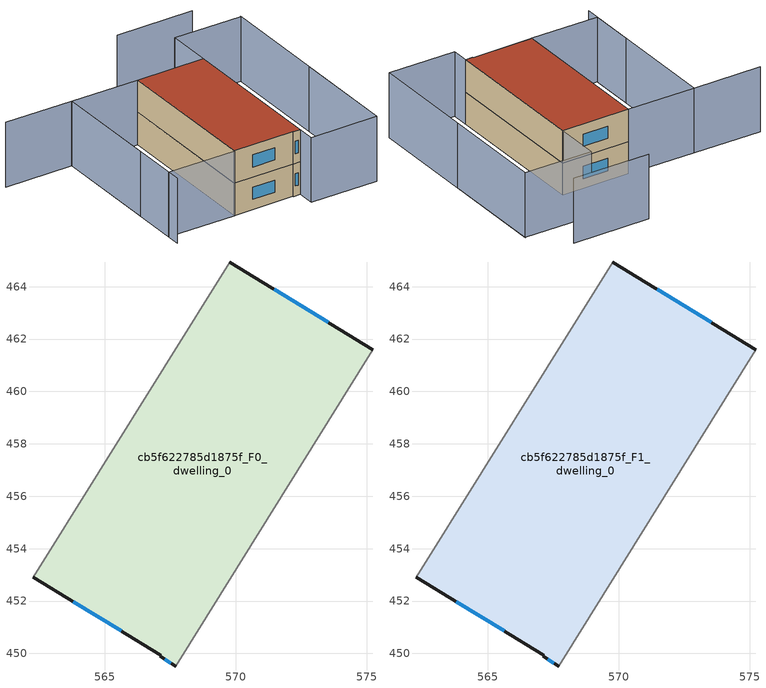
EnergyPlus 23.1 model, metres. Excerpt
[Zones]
cb5f622785d1875f_F0_dwelling_0
 floor ground (EU_floor_Construction): 575.23,461.6 567.71,449.52 567.11,449.89 567.14,449.93 562.28,452.91 569.77,464.94 z0
 wall outside (EU_wall_Construction): 562.28,452.91 567.14,449.93 567.11,449.89 567.71,449.52 / 575.23,461.6 569.77,464.94 z0:3
 wall adiabatic (EU_wall_Construction): 567.71,449.52 575.23,461.6 / 569.77,464.94 562.28,452.91 z0:3
 window (EU_Window_Construction): 567.3,449.77 567.53,449.63 / 563.8,451.98 565.63,450.86 / 573.53,462.64 571.47,463.9 z0.93:2.07
cb5f622785d1875f_F1_dwelling_0
 floor to cb5f622785d1875f_F0_dwelling_0 (EU_floor_Construction): 575.23,461.6 567.71,449.52 567.11,449.89 567.14,449.93 562.28,452.91 569.77,464.94 z3
 wall outside (EU_wall_Construction): 562.28,452.91 567.14,449.93 567.11,449.89 567.71,449.52 / 575.23,461.6 569.77,464.94 z3:6
 wall adiabatic (EU_wall_Construction): 567.71,449.52 575.23,461.6 / 569.77,464.94 562.28,452.91 z3:6
 window (EU_Window_Construction): 567.3,449.77 567.53,449.63 / 563.8,451.98 565.63,450.86 / 573.53,462.64 571.47,463.9 z3.93:5.07
 roof outside (EU_roof_Construction): 567.71,449.52 575.23,461.6 569.77,464.94 562.28,452.91 567.14,449.93 567.11,449.89 z6
shading: 558.91,471.72 564.35,468.34 / 564.35,468.34 556.18,455.22 / 582.09,465.7 575.88,469.56 / 556.82,456.24 564.34,468.32 / 564.34,468.32 569.77,464.94 / 569.77,464.94 562.26,452.86 / 562.26,452.86 556.82,456.24 / 572.3,444.78 582.87,461.77 / 582.86,461.76 572.3,444.78 / 572.3,444.78 566.87,448.16 / 566.87,448.16 577.43,465.14 / 577.43,465.14 582.86,461.76 z0:6
[Building]
EU S2 Campaign: North Axis=0; Terrain=City; Solar Distribution=FullExterior
[Site:Location]
Montreal-Trudeau.Intl.AP: Latitude=45.4667; Longitude=-73.75; Time Zone=-5; Elevation=36
[SizingPeriod:WeatherFileDays]
AnnualSizingPeriod: Begin Month=1; Begin Day of Month=1; End Month=12; End Day of Month=31; Day of Week for Start Day=Monday; Use Weather File Daylight Saving Period=No; Use Weather File Rain and Snow Indicators=No
[MATERIAL]
EU_InternalMass_Material: Roughness=MediumRough; Thickness=0.1; Conductivity=1; Density=1800; Specific Heat=900; Thermal Absorptance=0.9; Solar Absorptance=0.7; Visible Absorptance=0.7
[MATERIAL:NOMASS] Roughness=MediumRough; Thermal Absorptance=0.9; Solar Absorptance=0.7; Visible Absorptance=0.7
Name | Thermal Resistance
EU_wall_NoMass; EU_floor_NoMass | 1.51479
EU_roof_NoMass | 2.84114
[WINDOWMATERIAL:SIMPLEGLAZINGSYSTEM]
EU_Window_SimpleGlazing: UFactor=3.53504; Solar Heat Gain Coefficient=0.8; Visible Transmittance=0.8
[CONSTRUCTION]
EU_wall_Construction: EU_wall_NoMass
EU_roof_Construction: EU_roof_NoMass
EU_floor_Construction: EU_floor_NoMass
EU_Window_Construction: EU_Window_SimpleGlazing
EU_InternalMass_Construction: EU_InternalMass_Material
[ZONE] Type=1; Multiplier=1; Ceiling Height=autocalculate; Volume=272.253; Floor Area=autocalculate; Part of Total Floor Area=Yes
cb5f622785d1875f_F0_dwelling_0; cb5f622785d1875f_F1_dwelling_0
[INTERNALMASS] Construction=EU_InternalMass_Construction; Surface Area=90.7512
Name | Zone or ZoneList
cb5f622785d1875f_F0_dwelling_0_EU_InternalMass | cb5f622785d1875f_F0_dwelling_0
cb5f622785d1875f_F1_dwelling_0_EU_InternalMass | cb5f622785d1875f_F1_dwelling_0
[OTHEREQUIPMENT] Fuel Type=Electricity; Design Level Calculation Method=Watts/Area; Power per Zone Floor Area=1; Fraction Latent=0; Fraction Radiant=0; Fraction Lost=0; Carbon Dioxide Generation Rate=0; EndUse Subcategory=EU_Step8_InternalGains
Name | Zone or ZoneList or Space or SpaceList | Schedule
EU_Step8_InternalGain_cb5f622785d1875f_F0_dwelling_0_f000 | cb5f622785d1875f_F0_dwelling_0 | EU_Step8_GainSchedule_cb5f622785d1875f_F0_dwelling_0_f000
EU_Step8_InternalGain_cb5f622785d1875f_F1_dwelling_0_f000 | cb5f622785d1875f_F1_dwelling_0 | EU_Step8_GainSchedule_cb5f622785d1875f_F1_dwelling_0_f000
[ZONEVENTILATION:DESIGNFLOWRATE] Schedule=EU_AlwaysOn; Design Flow Rate Calculation Method=AirChanges/Hour; Air Changes per Hour=0.775154; Ventilation Type=Natural; Fan Pressure Rise=0; Fan Total Efficiency=1; Constant Term Coefficient=1; Temperature Term Coefficient=0; Velocity Term Coefficient=0; Velocity Squared Term Coefficient=0; Minimum Indoor Temperature=-100; Maximum Indoor Temperature=100; Delta Temperature=-100; Minimum Outdoor Temperature=-100; Maximum Outdoor Temperature=100; Maximum Wind Speed=40
Name | Zone or ZoneList or Space or SpaceList
EU_ConstantAir_cb5f622785d1875f_F0_dwelling_0 | cb5f622785d1875f_F0_dwelling_0
EU_ConstantAir_cb5f622785d1875f_F1_dwelling_0 | cb5f622785d1875f_F1_dwelling_0
[HVACTEMPLATE:THERMOSTAT] Constant Heating Setpoint=20; Constant Cooling Setpoint=50
EU_HeatOnly_cb5f622785d1875f_F0_dwelling_0; EU_HeatOnly_cb5f622785d1875f_F1_dwelling_0
[HVACTEMPLATE:ZONE:IDEALLOADSAIRSYSTEM] System Availability Schedule=EU_AlwaysOn; Maximum Heating Supply Air Temperature=50; Minimum Cooling Supply Air Temperature=13; Maximum Heating Supply Air Humidity Ratio=0.0156; Minimum Cooling Supply Air Humidity Ratio=0.0077; Heating Limit=NoLimit; Cooling Limit=NoLimit; Heating Availability Schedule=EU_AlwaysOn; Cooling Availability Schedule=EU_CoolingOff; Dehumidification Control Type=ConstantSensibleHeatRatio; Cooling Sensible Heat Ratio=0.7; Dehumidification Setpoint=60; Humidification Control Type=None; Humidification Setpoint=30; Outdoor Air Method=None; Outdoor Air Flow Rate per Person=0.00944; Outdoor Air Flow Rate per Zone Floor Area=0; Outdoor Air Flow Rate per Zone=0; Demand Controlled Ventilation Type=None; Outdoor Air Economizer Type=NoEconomizer; Heat Recovery Type=None; Sensible Heat Recovery Effectiveness=0.7; Latent Heat Recovery Effectiveness=0.65
Name | Template Thermostat
cb5f622785d1875f_F0_dwelling_0 | EU_HeatOnly_cb5f622785d1875f_F0_dwelling_0
cb5f622785d1875f_F1_dwelling_0 | EU_HeatOnly_cb5f622785d1875f_F1_dwelling_0
[SIZING:ZONE] Zone Cooling Design Supply Air Temperature Input Method=SupplyAirTemperature; Zone Cooling Design Supply Air Temperature=13; Zone Heating Design Supply Air Temperature Input Method=SupplyAirTemperature; Zone Heating Design Supply Air Temperature=50; Zone Cooling Design Supply Air Humidity Ratio=0.008; Zone Heating Design Supply Air Humidity Ratio=0.008; Cooling Design Air Flow Method=DesignDay; Cooling Design Air Flow Rate=0; Cooling Minimum Air Flow per Zone Floor Area=0.000762; Cooling Minimum Air Flow=0; Cooling Minimum Air Flow Fraction=0.2; Heating Design Air Flow Method=DesignDay; Heating Design Air Flow Rate=0; Heating Maximum Air Flow per Zone Floor Area=0.002032; Heating Maximum Air Flow=0.141576; Heating Maximum Air Flow Fraction=0.3; Account for Dedicated Outdoor Air System=No; Dedicated Outdoor Air System Control Strategy=NeutralSupplyAir; Dedicated Outdoor Air Low Setpoint Temperature for Design=autosize; Dedicated Outdoor Air High Setpoint Temperature for Design=autosize; Zone Load Sizing Method=Sensible Load Only No Latent Load; Zone Latent Cooling Design Supply Air Humidity Ratio Input Method=HumidityRatioDifference; Zone Cooling Design Supply Air Humidity Ratio Difference=0.005; Zone Latent Heating Design Supply Air Humidity Ratio Input Method=HumidityRatioDifference; Zone Humidification Design Supply Air Humidity Ratio Difference=0.005
cb5f622785d1875f_F0_dwelling_0; cb5f622785d1875f_F1_dwelling_0
[SCHEDULE:CONSTANT]
Name | Hourly Value
EU_AlwaysOn | 1
EU_CoolingOff | 0
[SCHEDULE:FILE] Column Number=1; Rows to Skip at Top=0; Number of Hours of Data=8760; Column Separator=Comma; Interpolate to Timestep=No; Minutes per Item=60; Adjust Schedule for Daylight Savings=Yes
Name | File
EU_Step8_GainSchedule_cb5f622785d1875f_F0_dwelling_0_f000 | ../../schedules/cb5f622785d1875f/cb5f622785d1875f_F0_dwelling_0_f000_gain.csv
EU_Step8_GainSchedule_cb5f622785d1875f_F1_dwelling_0_f000 | ../../schedules/cb5f622785d1875f/cb5f622785d1875f_F1_dwelling_0_f000_gain.csv
